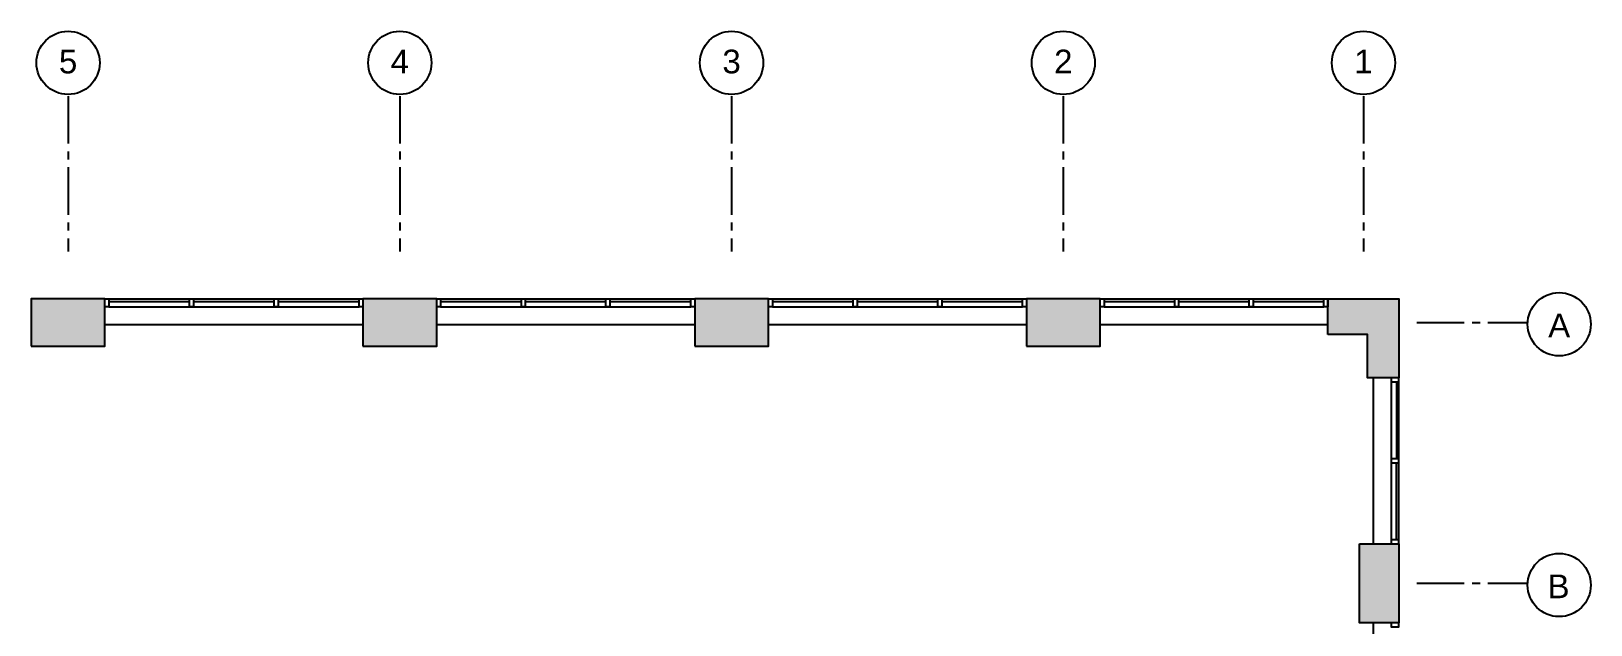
# Model space of a CAD drawing. Header units: inches. Extents: x 272721 to 278660, y 269284 to 271020.
# Drawn here: x 277475 to 278660, y 270090 to 270540 of the extents above; entities that cross this region are included whole.
import ezdxf
from ezdxf.enums import TextEntityAlignment as Align

# ---------------------------------------------------------------- set-up
doc = ezdxf.new("R2010")
doc.units = ezdxf.units.IN
doc.header["$LTSCALE"] = 48
doc.header["$MEASUREMENT"] = 0
doc.linetypes.add('HFC 11-10-04$0$CENTER2', pattern=[1.125, 0.75, -0.125, 0.125, -0.125])
for name, color, linetype in [('A-COLS', 6, 'Continuous'), ('A-COLS-GRID', 5, 'Continuous'), ('A-COLS-PATT', 9, 'Continuous'), ('A-CORE-WIND', 3, 'Continuous'), ('A-CORE-WIND-SILL', 2, 'Continuous')]:
    doc.layers.add(name, color=color, linetype=linetype)
doc.styles.add('TITLES', font='arial.ttf')

msp = doc.modelspace()

# ---------------------------------------------------------------- hatches: boundary and pattern name
at = {"layer": 'A-COLS-PATT'}
for points in [[(277475.3, 270301.2), (277531.3, 270301.2), (277531.3, 270337.2), (277475.3, 270337.2)], [(277727.3, 270301.2), (277783.3, 270301.2), (277783.3, 270337.2), (277727.3, 270337.2)], [(277979.3, 270301.2), (278035.3, 270301.2), (278035.3, 270337.2), (277979.3, 270337.2)], [(278231.3, 270301.2), (278287.3, 270301.2), (278287.3, 270337.2), (278231.3, 270337.2)], [(278460.3, 270310.2), (278460.3, 270337.2), (278514.3, 270337.2), (278514.3, 270277.2), (278490.3, 270277.2), (278490.3, 270310.2)], [(278484.3, 270151.2), (278514.3, 270151.2), (278514.3, 270091.2), (278484.3, 270091.2)]]:
    msp.add_hatch(color=256, dxfattribs=at).paths.add_polyline_path(points)

# ---------------------------------------------------------------- linework, layer by layer
at = {"layer": 'A-COLS'}
for points in [[(277475.3, 270301.2), (277531.3, 270301.2), (277531.3, 270337.2), (277475.3, 270337.2)], [(277727.3, 270301.2), (277783.3, 270301.2), (277783.3, 270337.2), (277727.3, 270337.2)], [(277979.3, 270301.2), (278035.3, 270301.2), (278035.3, 270337.2), (277979.3, 270337.2)], [(278231.3, 270301.2), (278287.3, 270301.2), (278287.3, 270337.2), (278231.3, 270337.2)], [(278484.3, 270151.2), (278514.3, 270151.2), (278514.3, 270091.2), (278484.3, 270091.2)]]:
    msp.add_lwpolyline(points, close=True, dxfattribs=at)
msp.add_lwpolyline([(278460.3, 270310.2), (278460.3, 270337.2), (278514.3, 270337.2), (278514.3, 270277.2), (278490.3, 270277.2), (278490.3, 270310.2), (278460.3, 270310.2)], dxfattribs=at)
at = {"layer": 'A-COLS-GRID', "linetype": 'HFC 11-10-04$0$CENTER2'}
for p, q in [((277503.3, 270491.1), (277503.3, 270373.2)), ((277755.3, 270491.1), (277755.3, 270373.2)), ((278007.3, 270491.1), (278007.3, 270373.2)), ((278259.3, 270491.1), (278259.3, 270373.2)), ((278487.3, 270491.1), (278487.3, 270373.2)), ((278527.9, 270319.2), (278611.9, 270319.2)), ((278527.9, 270121.2), (278611.9, 270121.2))]:
    msp.add_line(p, q, dxfattribs=at)
at = {"layer": 'A-COLS-GRID', "color": 4, "linetype": 'Continuous'}
for centre in [(277503.3, 270516.4), (277755.3, 270516.4), (278007.3, 270516.4), (278259.3, 270516.4), (278487.3, 270516.4), (278636, 270317.9), (278636, 270119.9)]:
    msp.add_circle(centre, 24, dxfattribs=at)
at = {"layer": 'A-CORE-WIND'}
for p, q in [((277534.3, 270337.2), (277724.3, 270337.2)), ((277534.3, 270335.2), (277595.6, 270335.2)), ((277598.6, 270335.2), (277659.9, 270335.2)), ((277662.9, 270335.2), (277724.3, 270335.2)), ((277786.3, 270337.2), (277976.3, 270337.2)), ((277786.3, 270335.2), (277847.6, 270335.2)), ((277850.6, 270335.2), (277911.9, 270335.2)), ((277914.9, 270335.2), (277976.3, 270335.2)), ((278038.3, 270337.2), (278228.3, 270337.2)), ((278038.3, 270335.2), (278099.6, 270335.2)), ((278102.6, 270335.2), (278163.9, 270335.2)), ((278166.9, 270335.2), (278228.3, 270335.2)), ((278290.3, 270337.2), (278457.3, 270337.2)), ((278290.3, 270335.2), (278343.9, 270335.2)), ((278346.9, 270335.2), (278400.6, 270335.2)), ((278403.6, 270335.2), (278457.3, 270335.2)), ((277534.3, 270331.2), (277724.3, 270331.2)), ((277786.3, 270331.2), (277976.3, 270331.2)), ((278038.3, 270331.2), (278228.3, 270331.2)), ((278290.3, 270331.2), (278457.3, 270331.2)), ((278508.3, 270274.2), (278508.3, 270154.2)), ((278512.3, 270274.2), (278512.3, 270215.7)), ((278514.3, 270154.2), (278514.3, 270274.2)), ((278512.3, 270154.2), (278512.3, 270212.7))]:
    msp.add_line(p, q, dxfattribs=at)
for points in [[(277531.3, 270337.2), (277534.3, 270337.2), (277534.3, 270331.2), (277531.3, 270331.2)], [(277595.6, 270337.2), (277598.6, 270337.2), (277598.6, 270331.2), (277595.6, 270331.2)], [(277659.9, 270337.2), (277662.9, 270337.2), (277662.9, 270331.2), (277659.9, 270331.2)], [(277724.3, 270337.2), (277727.3, 270337.2), (277727.3, 270331.2), (277724.3, 270331.2)], [(277783.3, 270337.2), (277786.3, 270337.2), (277786.3, 270331.2), (277783.3, 270331.2)], [(277847.6, 270337.2), (277850.6, 270337.2), (277850.6, 270331.2), (277847.6, 270331.2)], [(277911.9, 270337.2), (277914.9, 270337.2), (277914.9, 270331.2), (277911.9, 270331.2)], [(277976.3, 270337.2), (277979.3, 270337.2), (277979.3, 270331.2), (277976.3, 270331.2)], [(278035.3, 270337.2), (278038.3, 270337.2), (278038.3, 270331.2), (278035.3, 270331.2)], [(278099.6, 270337.2), (278102.6, 270337.2), (278102.6, 270331.2), (278099.6, 270331.2)], [(278163.9, 270337.2), (278166.9, 270337.2), (278166.9, 270331.2), (278163.9, 270331.2)], [(278228.3, 270337.2), (278231.3, 270337.2), (278231.3, 270331.2), (278228.3, 270331.2)], [(278287.3, 270337.2), (278290.3, 270337.2), (278290.3, 270331.2), (278287.3, 270331.2)], [(278343.9, 270337.2), (278346.9, 270337.2), (278346.9, 270331.2), (278343.9, 270331.2)], [(278400.6, 270337.2), (278403.6, 270337.2), (278403.6, 270331.2), (278400.6, 270331.2)], [(278457.3, 270337.2), (278460.3, 270337.2), (278460.3, 270331.2), (278457.3, 270331.2)], [(278508.3, 270277.2), (278508.3, 270274.2), (278514.3, 270274.2), (278514.3, 270277.2)], [(278508.3, 270215.7), (278508.3, 270212.7), (278514.3, 270212.7), (278514.3, 270215.7)], [(278508.3, 270154.2), (278508.3, 270151.2), (278514.3, 270151.2), (278514.3, 270154.2)], [(278508.3, 270091.2), (278508.3, 270088.2), (278514.3, 270088.2), (278514.3, 270091.2)]]:
    msp.add_lwpolyline(points, close=True, dxfattribs=at)
at = {"layer": 'A-CORE-WIND-SILL'}
for p, q in [((277531.3, 270317.7), (277727.3, 270317.7)), ((277783.3, 270317.7), (277979.3, 270317.7)), ((278035.3, 270317.7), (278231.3, 270317.7)), ((278287.3, 270317.7), (278460.3, 270317.7)), ((278494.8, 270277.2), (278494.8, 270151.2)), ((278494.8, 270091.2), (278494.8, 269947.2))]:
    msp.add_line(p, q, dxfattribs=at)

# ---------------------------------------------------------------- texts
at = {"layer": 'A-COLS-GRID', "color": 4, "linetype": 'Continuous', "style": 'TITLES'}
for s, p in [('5', (277503.3, 270508.4)), ('4', (277755.3, 270508.4)), ('3', (278007.3, 270508.4)), ('2', (278259.3, 270508.4)), ('1', (278487.3, 270508.4)), ('A', (278636, 270307.9)), ('B', (278635.5, 270109.9))]:
    msp.add_text(s, height=18, dxfattribs=at).set_placement(p, align=Align.CENTER)

doc.saveas('drawing.dxf')
